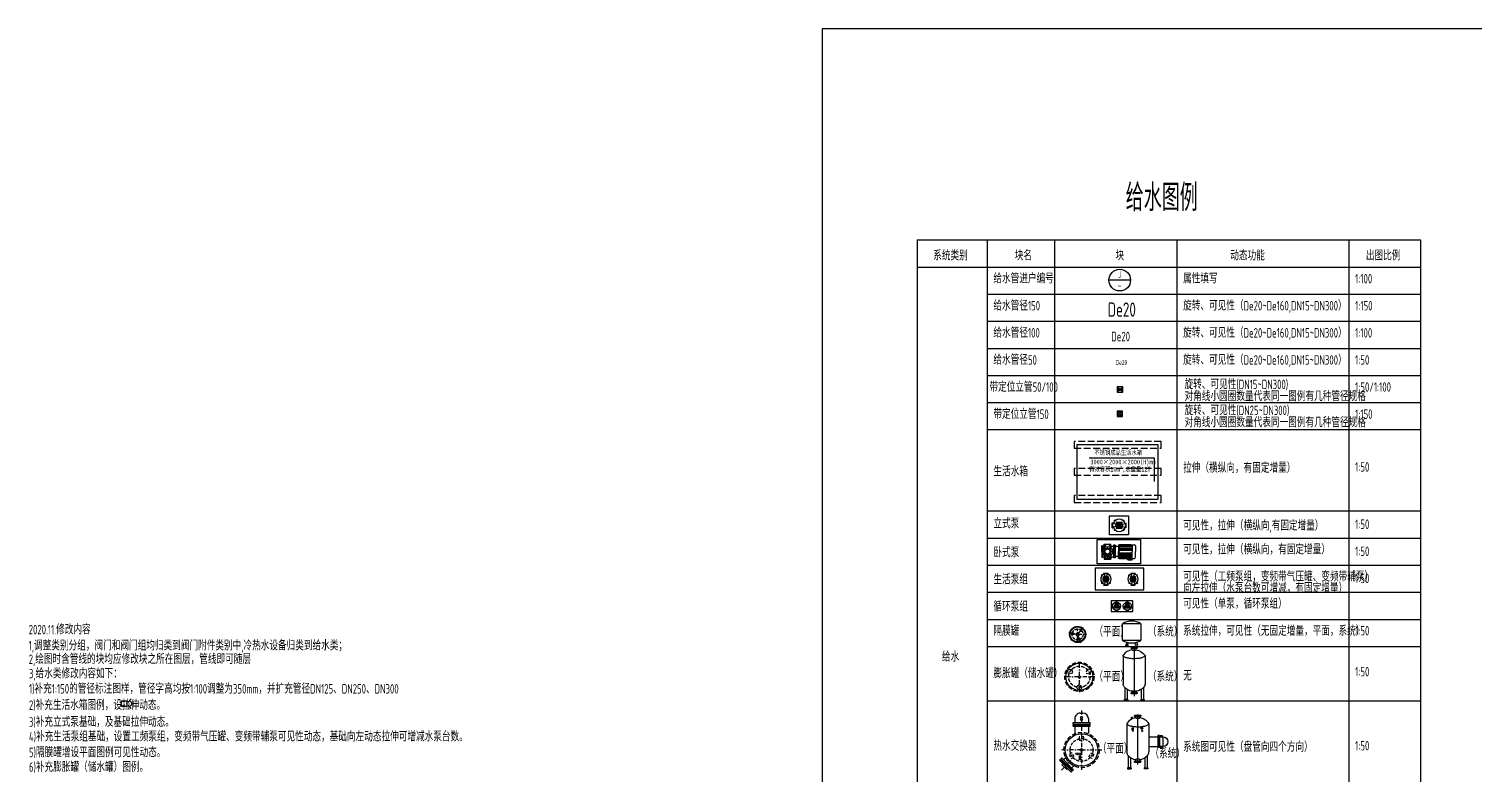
# Model space of a CAD drawing. Extents: x -84241 to 2571207, y -225492 to 1687411.
# Drawn here: x -3415 to 49922, y -2636 to 24895 of the extents above; entities that cross this region are included whole.
import ezdxf
from ezdxf.enums import TextEntityAlignment as Align

# ---------------------------------------------------------------- set-up
doc = ezdxf.new("R2010")
doc.units = 0
doc.header["$LTSCALE"] = 1000
for name, pattern in [('CENTER2', [1.125, 0.75, -0.125, 0.125, -0.125]), ('DASH', [0.35, 0.25, -0.1]), ('DASHDOT', [1, 0.5, -0.25, 0, -0.25]), ('DASHED', [0.75, 0.5, -0.25])]:
    doc.linetypes.add(name, pattern=pattern)
doc.layers.get('0').update_dxf_attribs({"linetype": 'CONTINUOUS'})
doc.layers.get('Defpoints').update_dxf_attribs({"linetype": 'CONTINUOUS'})
doc.layers.add('20200618更新内容', color=1, linetype='CONTINUOUS', plot=False)
for name, color, linetype in [('W-EQPM', 40, 'CONTINUOUS'), ('W-NOTE', 40, 'CONTINUOUS'), ('W-NOTE-NAME', 40, 'CONTINUOUS'), ('W-WSUP-DIMS', 41, 'CONTINUOUS'), ('W-WSUP-EQPM', 40, 'CONTINUOUS'), ('W-WSUP-HOTI-PIPE', 2, 'CONTINUOUS'), ('W-WSUP-NOTE', 40, 'CONTINUOUS')]:
    doc.layers.add(name, color=color, linetype=linetype)
doc.styles.add('TH-STYLE1', font='', dxfattribs={"width": 0.8})
doc.styles.add('TH-STYLE3', font='tssdeng.shx', dxfattribs={"width": 0.7, "bigfont": 'tssdchn.shx'})
doc.styles.get('TH-STYLE1').set_extended_font_data('STFangsong')
pattern_1 = [(90, (-657962.705, -679258.226), (-33.75, -4e-11), []), (180, (-657962.705, -679258.226), (4e-11, -33.75), [])]

# ---------------------------------------------------------------- blocks, each defined once
blk = doc.blocks.new('*U231')
at = {"layer": 'W-WSUP-DIMS', "style": 'TH-STYLE3', "width": 0.7}
blk.add_text('De20', height=350, dxfattribs=at).set_placement((41, 23))
blk = doc.blocks.new('*U233')
at = {"layer": 'W-WSUP-DIMS', "style": 'TH-STYLE3', "width": 0.7}
blk.add_text('De20', height=175, dxfattribs=at).set_placement((41, 23))
blk = doc.blocks.new('*U309')
for p, q in [((-340, 61), (-340, 672)), ((340, 672), (-340, 672)), ((340, 672), (340, 61)), ((340, 61), (-340, 61)), ((-236, -111), (-113, -111)), ((-196, -1), (-205, -111)), ((-148, -111), (-116, -19)), ((236, -111), (113, -111)), ((148, -111), (116, -19)), ((196, -1), (205, -111))]:
    blk.add_line(p, q)
for centre, radius, start, end in [((0, 160), 615, 56.4318, 123.5682), ((0, 657), 686, 240.3029, 299.6971)]:
    blk.add_arc(centre, radius, start, end)
blk = doc.blocks.new('*U332')
at = {"linetype": 'Continuous'}
h = blk.add_hatch(dxfattribs=at)
h.set_pattern_fill('NET', color=8, scale=270, angle=-270, style=0)
h.set_pattern_definition(pattern_1)
edge = h.paths.add_edge_path()
edge.add_arc((305, 50), 122, 0, 360)
for p, q in [((-50, 400), (650, 400)), ((-50, -300), (-50, 400)), ((650, 400), (650, -300)), ((650, -300), (-50, -300))]:
    blk.add_line(p, q)
at = {"color": 7, "linetype": 'Continuous'}
for p, q in [((50, 148), (66, 148)), ((50, -48), (50, 148)), ((50, -48), (50, 148)), ((66, -48), (66, 148)), ((66, -48), (66, 148)), ((192, 95), (66, 117)), ((192, 5), (66, -17)), ((134, 235), (120, 221)), ((134, 235), (120, 221)), ((125, 185), (120, 221)), ((125, 185), (120, 221)), ((133, 226), (129, 222)), ((133, 226), (129, 222)), ((129, 222), (130, 216)), ((129, 222), (130, 216)), ((130, 216), (136, 215)), ((130, 216), (136, 215)), ((138, 224), (133, 226)), ((138, 224), (133, 226)), ((170, 230), (134, 235)), ((170, 230), (134, 235)), ((136, 215), (140, 219)), ((136, 215), (140, 219)), ((140, 219), (138, 224)), ((140, 219), (138, 224)), ((208, 162), (193, 147)), ((208, 162), (193, 147)), ((193, 147), (206, 121)), ((193, 147), (206, 121)), ((206, 152), (202, 148)), ((206, 152), (202, 148)), ((202, 148), (204, 143)), ((202, 148), (204, 143)), ((204, 143), (209, 141)), ((204, 143), (209, 141)), ((212, 151), (206, 152)), ((212, 151), (206, 152)), ((234, 149), (208, 162)), ((234, 149), (208, 162)), ((209, 141), (213, 145)), ((209, 141), (213, 145)), ((213, 145), (212, 151)), ((213, 145), (212, 151)), ((402, 162), (375, 149)), ((402, 162), (375, 149)), ((398, 151), (396, 146)), ((398, 151), (396, 146)), ((396, 146), (400, 141)), ((396, 146), (400, 141)), ((403, 153), (398, 151)), ((403, 153), (398, 151)), ((400, 141), (406, 143)), ((400, 141), (406, 143)), ((416, 147), (402, 162)), ((416, 147), (402, 162)), ((407, 148), (403, 153)), ((407, 148), (403, 153)), ((404, 121), (416, 147)), ((404, 121), (416, 147)), ((406, 143), (407, 148)), ((406, 143), (407, 148)), ((418, 95), (549, 117)), ((418, 5), (549, -17)), ((440, 230), (475, 235)), ((440, 230), (475, 235)), ((471, 225), (470, 219)), ((471, 225), (470, 219)), ((470, 219), (474, 215)), ((470, 219), (474, 215)), ((477, 226), (471, 225)), ((477, 226), (471, 225)), ((474, 215), (479, 217)), ((474, 215), (479, 217)), ((490, 221), (475, 235)), ((490, 221), (475, 235)), ((481, 222), (477, 226)), ((481, 222), (477, 226)), ((479, 217), (481, 222)), ((479, 217), (481, 222)), ((485, 185), (490, 221)), ((485, 185), (490, 221)), ((541, 133), (541, 117)), ((541, 133), (549, 133)), ((541, 133), (549, 133)), ((541, 133), (541, 117)), ((541, 128), (549, 128)), ((541, 128), (549, 128)), ((541, 122), (549, 122)), ((541, 122), (549, 122)), ((541, 117), (549, 117)), ((541, 117), (549, 117)), ((541, 105), (549, 105)), ((541, 105), (541, 90)), ((541, 105), (541, 90)), ((541, 105), (549, 105)), ((541, 101), (549, 101)), ((541, 101), (549, 101)), ((541, 94), (549, 94)), ((541, 94), (549, 94)), ((541, 90), (549, 90)), ((541, 90), (549, 90)), ((541, 58), (549, 58)), ((541, 42), (541, 58)), ((541, 42), (541, 58)), ((541, 58), (549, 58)), ((541, 53), (549, 53)), ((541, 53), (549, 53)), ((541, 47), (549, 47)), ((541, 47), (549, 47)), ((541, 42), (549, 42)), ((541, 42), (549, 42)), ((541, -5), (541, 10)), ((541, 10), (549, 10)), ((541, 10), (549, 10)), ((541, -5), (541, 10)), ((541, 6), (549, 6)), ((541, 6), (549, 6)), ((549, -48), (549, 148)), ((549, -48), (549, 148)), ((565, -48), (565, 148)), ((565, -48), (565, 148)), ((50, -48), (66, -48)), ((125, -85), (120, -121)), ((125, -85), (120, -121)), ((120, -121), (134, -135)), ((120, -121), (134, -135)), ((130, -117), (129, -122)), ((130, -117), (129, -122)), ((129, -122), (133, -126)), ((129, -122), (133, -126)), ((136, -115), (130, -117)), ((136, -115), (130, -117)), ((133, -126), (138, -125)), ((133, -126), (138, -125)), ((170, -130), (134, -135)), ((170, -130), (134, -135)), ((140, -119), (136, -115)), ((140, -119), (136, -115)), ((138, -125), (140, -119)), ((138, -125), (140, -119)), ((206, -21), (193, -47)), ((206, -21), (193, -47)), ((193, -47), (208, -62)), ((193, -47), (208, -62)), ((204, -43), (202, -48)), ((204, -43), (202, -48)), ((202, -48), (206, -53)), ((202, -48), (206, -53)), ((209, -41), (204, -43)), ((209, -41), (204, -43)), ((206, -53), (212, -51)), ((206, -53), (212, -51)), ((208, -62), (234, -49)), ((208, -62), (234, -49)), ((213, -46), (209, -41)), ((213, -46), (209, -41)), ((212, -51), (213, -46)), ((212, -51), (213, -46)), ((375, -49), (402, -62)), ((375, -49), (402, -62)), ((400, -41), (396, -45)), ((400, -41), (396, -45)), ((396, -45), (398, -51)), ((396, -45), (398, -51)), ((398, -51), (403, -52)), ((398, -51), (403, -52)), ((406, -43), (400, -41)), ((406, -43), (400, -41)), ((402, -62), (416, -47)), ((402, -62), (416, -47)), ((403, -52), (407, -48)), ((403, -52), (407, -48)), ((416, -47), (404, -21)), ((416, -47), (404, -21)), ((407, -48), (406, -43)), ((407, -48), (406, -43)), ((440, -130), (475, -135)), ((440, -130), (475, -135)), ((474, -115), (470, -119)), ((474, -115), (470, -119)), ((470, -119), (471, -124)), ((470, -119), (471, -124)), ((471, -124), (477, -126)), ((471, -124), (477, -126)), ((479, -116), (474, -115)), ((479, -116), (474, -115)), ((475, -135), (490, -121)), ((475, -135), (490, -121)), ((477, -126), (481, -122)), ((477, -126), (481, -122)), ((481, -122), (479, -116)), ((481, -122), (479, -116)), ((485, -85), (490, -121)), ((485, -85), (490, -121)), ((541, -1), (549, -1)), ((541, -1), (549, -1)), ((541, -5), (549, -5)), ((541, -5), (549, -5)), ((541, -17), (549, -17)), ((541, -33), (541, -17)), ((541, -33), (541, -17)), ((541, -17), (549, -17)), ((541, -22), (549, -22)), ((541, -22), (549, -22)), ((541, -28), (549, -28)), ((541, -28), (549, -28)), ((541, -33), (549, -33)), ((541, -33), (549, -33))]:
    blk.add_line(p, q, dxfattribs=at)
for centre, radius in [((134, 220), 4.96), ((134, 220), 4.96), ((134, 220), 3.24), ((134, 220), 3.24), ((305, 50), 122), ((305, 50), 122), ((208, 147), 4.96), ((208, 147), 4.96), ((208, 147), 3.24), ((208, 147), 3.24), ((402, 147), 4.96), ((402, 147), 4.96), ((402, 147), 3.24), ((402, 147), 3.24), ((475, 221), 4.96), ((475, 221), 4.96), ((475, 221), 3.24), ((475, 221), 3.24), ((134, -121), 4.96), ((134, -121), 4.96), ((134, -121), 3.24), ((134, -121), 3.24), ((208, -47), 4.96), ((208, -47), 4.96), ((208, -47), 3.24), ((208, -47), 3.24), ((402, -47), 4.96), ((402, -47), 4.96), ((402, -47), 3.24), ((402, -47), 3.24), ((475, -120), 4.96), ((475, -120), 4.96), ((475, -120), 3.24), ((475, -120), 3.24)]:
    blk.add_circle(centre, radius, dxfattribs=at)
for start, end in [(16.0561, 163.7571), (16.0561, 163.7571), (196.2466, 343.9439), (196.2466, 343.9439)]:
    blk.add_arc((305, 50), 225, start, end, dxfattribs=at)
blk = doc.blocks.new('给水进户管编号')
at = {"layer": 'W-WSUP-EQPM'}
blk.add_circle((0, 400), 400, dxfattribs=at)
at = {"layer": 'W-WSUP-NOTE'}
blk.add_line((400, 400), (-400, 400), dxfattribs=at)
at = {"layer": 'W-WSUP-NOTE', "style": 'TH-STYLE3', "width": 0.7}
blk.add_text('J', height=250, dxfattribs=at).set_placement((0, 609), align=Align.MIDDLE)
at = {"layer": 'W-WSUP-NOTE', "style": 'TH-STYLE3', "width": 0.7, "flags": 8}
blk.add_attdef('-', text='', height=250, dxfattribs=at).set_placement((-8, 88), align=Align.CENTER)
blk = doc.blocks.new('1')
for p, q in [((-109083, -92373), (-109115, -92373)), ((-109115, -92586), (-109115, -92373)), ((-109115, -92586), (-109115, -92800)), ((-109083, -92800), (-109115, -92800)), ((-109083, -92529), (-109083, -92373)), ((-109083, -92376), (-109026, -92376)), ((-109083, -92427), (-109073, -92427)), ((-109083, -92437), (-109067, -92437)), ((-109083, -92446), (-109067, -92446)), ((-109083, -92457), (-109073, -92457)), ((-109083, -92644), (-109083, -92800)), ((-109083, -92716), (-109073, -92716)), ((-109083, -92727), (-109067, -92727)), ((-109083, -92736), (-109067, -92736)), ((-109083, -92746), (-109073, -92746)), ((-109026, -92796), (-109083, -92796)), ((-109073, -92427), (-109073, -92457)), ((-109073, -92746), (-109073, -92716)), ((-109067, -92437), (-109067, -92446)), ((-109067, -92736), (-109067, -92727)), ((-109026, -92421), (-109026, -92311)), ((-109026, -92311), (-108783, -92311)), ((-109026, -92421), (-108992, -92421)), ((-108992, -92774), (-109026, -92774)), ((-109026, -92774), (-109026, -92862)), ((-108992, -92376), (-108992, -92421)), ((-108992, -92752), (-108992, -92796)), ((-108927, -92773), (-108927, -92804)), ((-108927, -92804), (-108882, -92804)), ((-108913, -92778), (-108918, -92788)), ((-108918, -92788), (-108913, -92799)), ((-108913, -92778), (-108897, -92778)), ((-108913, -92799), (-108897, -92799)), ((-108912, -92311), (-108912, -92326)), ((-108905, -92775), (-108905, -92801)), ((-108897, -92326), (-108897, -92311)), ((-108897, -92778), (-108892, -92788)), ((-108892, -92788), (-108897, -92799)), ((-108882, -92773), (-108882, -92804)), ((-108821, -92370), (-108786, -92370)), ((-108820, -92802), (-108786, -92802)), ((-108817, -92376), (-108817, -92421)), ((-108817, -92752), (-108817, -92796)), ((-108807, -92370), (-108807, -92426)), ((-108807, -92747), (-108807, -92802)), ((-108786, -92441), (-108786, -92370)), ((-108786, -92421), (-108783, -92421)), ((-108786, -92802), (-108786, -92732)), ((-108786, -92752), (-108783, -92752)), ((-108786, -92752), (-108783, -92752)), ((-108783, -92421), (-108783, -92311)), ((-108783, -92390), (-108676, -92390)), ((-108783, -92752), (-108783, -92862)), ((-108783, -92783), (-108676, -92783)), ((-108676, -92354), (-108676, -92819)), ((-108648, -92354), (-108676, -92354)), ((-108648, -92354), (-108648, -92819)), ((-108620, -92354), (-108648, -92354)), ((-108620, -92354), (-108620, -92819)), ((-108494, -92406), (-108620, -92406)), ((-108494, -92766), (-108620, -92766)), ((-108494, -92346), (-108474, -92334)), ((-108494, -92346), (-108494, -92586)), ((-108494, -92826), (-108494, -92586)), ((-108474, -92334), (-107914, -92334)), ((-108041, -92334), (-108474, -92334)), ((-108474, -92334), (-108474, -92586)), ((-108474, -92394), (-107991, -92394)), ((-108474, -92444), (-107991, -92444)), ((-108474, -92486), (-107991, -92486)), ((-108474, -92534), (-107991, -92534)), ((-108474, -92838), (-108474, -92586)), ((-108474, -92639), (-107991, -92639)), ((-108474, -92686), (-107991, -92686)), ((-108474, -92729), (-107991, -92729)), ((-108474, -92778), (-107991, -92778)), ((-107991, -92334), (-107991, -92586)), ((-107991, -92889), (-107991, -92586)), ((-107868, -92376), (-107868, -92586)), ((-107868, -92796), (-107868, -92586)), ((-109026, -92862), (-108783, -92862)), ((-108912, -92852), (-108912, -92852)), ((-108912, -92862), (-108912, -92852)), ((-108897, -92862), (-108912, -92862)), ((-108897, -92852), (-108897, -92862)), ((-108648, -92819), (-108676, -92819)), ((-108620, -92819), (-108648, -92819)), ((-108494, -92826), (-108474, -92838)), ((-108041, -92838), (-108474, -92838)), ((-108474, -92838), (-107914, -92838)), ((-108154, -92889), (-108154, -92838)), ((-108154, -92889), (-107991, -92889)), ((-107991, -92882), (-107991, -92882))]:
    blk.add_line(p, q)
for centre, radius in [((-108905, -92586), 188), ((-109062, -92586), 13.5), ((-108905, -92586), 128), ((-109016, -92475), 13.5), ((-109016, -92698), 13.5), ((-108995, -92350), 10.5), ((-108905, -92586), 93.8), ((-108905, -92429), 13.5), ((-108905, -92695), 13.5), ((-108905, -92744), 13.5), ((-108905, -92788), 13.2), ((-108815, -92350), 10.5), ((-108793, -92475), 13.5), ((-108793, -92698), 13.5), ((-108747, -92586), 13.5), ((-108995, -92823), 10.5), ((-108815, -92823), 10.5)]:
    blk.add_circle(centre, radius)
for centre, radius, start, end in [((-108905, -92426), 101, 29.7336, 150.2664), ((-108905, -92756), 96.2, 204.4837, 335.5163), ((-107933, -92401), 68.8, 20.6629, 74.4968), ((-107933, -92772), 68.8, 285.5032, 339.3371)]:
    blk.add_arc(centre, radius, start, end)
blk = doc.blocks.new('*U236')
for p, q in [((-90148, -91092), (-88548, -91092)), ((-90148, -91992), (-90148, -91092)), ((-88548, -91092), (-88548, -91992)), ((-88548, -91992), (-90148, -91992))]:
    blk.add_line(p, q)
at = {"linetype": 'CENTER2'}
blk.add_blockref('1', (19141, 1045), dxfattribs=at)
blk = doc.blocks.new('*U194')
at = {"layer": 'W-NOTE'}
blk.add_lwpolyline([(0, 0), (1074, 0), (1074, 821), (0, 821)], close=True, dxfattribs=at)
blk = doc.blocks.new('*U232')
at = {"layer": 'W-WSUP-DIMS', "style": 'TH-STYLE3', "width": 0.7}
blk.add_text('De20', height=525, dxfattribs=at).set_placement((515, 135))
blk = doc.blocks.new('*U235')
at = {"layer": 'W-EQPM', "linetype": 'DASH'}
for points in [[(-100, -125), (3100, -125), (3100, 125), (-100, 125)], [(-100, -1125), (3100, -1125), (3100, -875), (-100, -875)], [(-100, -2125), (3100, -2125), (3100, -1875), (-100, -1875)], [(-100, -2125), (3100, -2125), (3100, -1875), (-100, -1875)]]:
    blk.add_lwpolyline(points, close=True, dxfattribs=at)
at = {"layer": 'W-EQPM'}
blk.add_lwpolyline([(0, -2000), (3000, -2000), (3000, 0), (0, 0)], close=True, dxfattribs=at)
blk = doc.blocks.new('*U308')
at = {"color": 8, "linetype": 'DASH', "ltscale": 0.4}
for p, q in [((23, -20), (23, 583)), ((325, 281), (-279, 281))]:
    blk.add_line(p, q, dxfattribs=at)
for p, q in [((23, 281), (242, 534)), ((23, 281), (-304, 348)), ((-213, 330), (-159, 366)), ((-177, 275), (-213, 330)), ((-123, 311), (-177, 275)), ((-159, 366), (-123, 311)), ((23, 281), (129, -35)), ((70, 140), (41, 82)), ((41, 82), (100, 53)), ((129, 111), (70, 140)), ((100, 53), (129, 111)), ((181, 463), (116, 459)), ((116, 459), (120, 394)), ((120, 394), (185, 398)), ((185, 398), (181, 463))]:
    blk.add_line(p, q)
for radius in [298, 276, 54.2]:
    blk.add_circle((23, 281), radius)
blk.add_circle((23, 281), 201, dxfattribs=at)
blk = doc.blocks.new('*U333')
at = {"linetype": 'Continuous'}
h = blk.add_hatch(dxfattribs=at)
h.set_pattern_fill('NET', color=8, scale=270, angle=-270, style=0)
h.set_pattern_definition(pattern_1)
edge = h.paths.add_edge_path()
edge.add_arc((305, 50), 122, 0, 360)
at = {"color": 7, "linetype": 'Continuous'}
for p, q in [((50, 148), (66, 148)), ((50, -48), (50, 148)), ((50, -48), (50, 148)), ((66, -48), (66, 148)), ((66, -48), (66, 148)), ((192, 95), (66, 117)), ((192, 5), (66, -17)), ((134, 235), (120, 221)), ((134, 235), (120, 221)), ((125, 185), (120, 221)), ((125, 185), (120, 221)), ((133, 226), (129, 222)), ((133, 226), (129, 222)), ((129, 222), (130, 216)), ((129, 222), (130, 216)), ((130, 216), (136, 215)), ((130, 216), (136, 215)), ((138, 224), (133, 226)), ((138, 224), (133, 226)), ((170, 230), (134, 235)), ((170, 230), (134, 235)), ((136, 215), (140, 219)), ((136, 215), (140, 219)), ((140, 219), (138, 224)), ((140, 219), (138, 224)), ((208, 162), (193, 147)), ((208, 162), (193, 147)), ((193, 147), (206, 121)), ((193, 147), (206, 121)), ((206, 152), (202, 148)), ((206, 152), (202, 148)), ((202, 148), (204, 143)), ((202, 148), (204, 143)), ((204, 143), (209, 141)), ((204, 143), (209, 141)), ((212, 151), (206, 152)), ((212, 151), (206, 152)), ((234, 149), (208, 162)), ((234, 149), (208, 162)), ((209, 141), (213, 145)), ((209, 141), (213, 145)), ((213, 145), (212, 151)), ((213, 145), (212, 151)), ((402, 162), (375, 149)), ((402, 162), (375, 149)), ((398, 151), (396, 146)), ((398, 151), (396, 146)), ((396, 146), (400, 141)), ((396, 146), (400, 141)), ((403, 153), (398, 151)), ((403, 153), (398, 151)), ((400, 141), (406, 143)), ((400, 141), (406, 143)), ((416, 147), (402, 162)), ((416, 147), (402, 162)), ((407, 148), (403, 153)), ((407, 148), (403, 153)), ((404, 121), (416, 147)), ((404, 121), (416, 147)), ((406, 143), (407, 148)), ((406, 143), (407, 148)), ((418, 95), (549, 117)), ((418, 5), (549, -17)), ((440, 230), (475, 235)), ((440, 230), (475, 235)), ((471, 225), (470, 219)), ((471, 225), (470, 219)), ((470, 219), (474, 215)), ((470, 219), (474, 215)), ((477, 226), (471, 225)), ((477, 226), (471, 225)), ((474, 215), (479, 217)), ((474, 215), (479, 217)), ((490, 221), (475, 235)), ((490, 221), (475, 235)), ((481, 222), (477, 226)), ((481, 222), (477, 226)), ((479, 217), (481, 222)), ((479, 217), (481, 222)), ((485, 185), (490, 221)), ((485, 185), (490, 221)), ((541, 133), (541, 117)), ((541, 133), (549, 133)), ((541, 133), (549, 133)), ((541, 133), (541, 117)), ((541, 128), (549, 128)), ((541, 128), (549, 128)), ((541, 122), (549, 122)), ((541, 122), (549, 122)), ((541, 117), (549, 117)), ((541, 117), (549, 117)), ((541, 105), (549, 105)), ((541, 105), (541, 90)), ((541, 105), (541, 90)), ((541, 105), (549, 105)), ((541, 101), (549, 101)), ((541, 101), (549, 101)), ((541, 94), (549, 94)), ((541, 94), (549, 94)), ((541, 90), (549, 90)), ((541, 90), (549, 90)), ((541, 58), (549, 58)), ((541, 42), (541, 58)), ((541, 42), (541, 58)), ((541, 58), (549, 58)), ((541, 53), (549, 53)), ((541, 53), (549, 53)), ((541, 47), (549, 47)), ((541, 47), (549, 47)), ((541, 42), (549, 42)), ((541, 42), (549, 42)), ((541, -5), (541, 10)), ((541, 10), (549, 10)), ((541, 10), (549, 10)), ((541, -5), (541, 10)), ((541, 6), (549, 6)), ((541, 6), (549, 6)), ((549, -48), (549, 148)), ((549, -48), (549, 148)), ((565, -48), (565, 148)), ((565, -48), (565, 148)), ((50, -48), (66, -48)), ((125, -85), (120, -121)), ((125, -85), (120, -121)), ((120, -121), (134, -135)), ((120, -121), (134, -135)), ((130, -117), (129, -122)), ((130, -117), (129, -122)), ((129, -122), (133, -126)), ((129, -122), (133, -126)), ((136, -115), (130, -117)), ((136, -115), (130, -117)), ((133, -126), (138, -125)), ((133, -126), (138, -125)), ((170, -130), (134, -135)), ((170, -130), (134, -135)), ((140, -119), (136, -115)), ((140, -119), (136, -115)), ((138, -125), (140, -119)), ((138, -125), (140, -119)), ((206, -21), (193, -47)), ((206, -21), (193, -47)), ((193, -47), (208, -62)), ((193, -47), (208, -62)), ((204, -43), (202, -48)), ((204, -43), (202, -48)), ((202, -48), (206, -53)), ((202, -48), (206, -53)), ((209, -41), (204, -43)), ((209, -41), (204, -43)), ((206, -53), (212, -51)), ((206, -53), (212, -51)), ((208, -62), (234, -49)), ((208, -62), (234, -49)), ((213, -46), (209, -41)), ((213, -46), (209, -41)), ((212, -51), (213, -46)), ((212, -51), (213, -46)), ((375, -49), (402, -62)), ((375, -49), (402, -62)), ((400, -41), (396, -45)), ((400, -41), (396, -45)), ((396, -45), (398, -51)), ((396, -45), (398, -51)), ((398, -51), (403, -52)), ((398, -51), (403, -52)), ((406, -43), (400, -41)), ((406, -43), (400, -41)), ((402, -62), (416, -47)), ((402, -62), (416, -47)), ((403, -52), (407, -48)), ((403, -52), (407, -48)), ((416, -47), (404, -21)), ((416, -47), (404, -21)), ((407, -48), (406, -43)), ((407, -48), (406, -43)), ((440, -130), (475, -135)), ((440, -130), (475, -135)), ((474, -115), (470, -119)), ((474, -115), (470, -119)), ((470, -119), (471, -124)), ((470, -119), (471, -124)), ((471, -124), (477, -126)), ((471, -124), (477, -126)), ((479, -116), (474, -115)), ((479, -116), (474, -115)), ((475, -135), (490, -121)), ((475, -135), (490, -121)), ((477, -126), (481, -122)), ((477, -126), (481, -122)), ((481, -122), (479, -116)), ((481, -122), (479, -116)), ((485, -85), (490, -121)), ((485, -85), (490, -121)), ((541, -1), (549, -1)), ((541, -1), (549, -1)), ((541, -5), (549, -5)), ((541, -5), (549, -5)), ((541, -17), (549, -17)), ((541, -33), (541, -17)), ((541, -33), (541, -17)), ((541, -17), (549, -17)), ((541, -22), (549, -22)), ((541, -22), (549, -22)), ((541, -28), (549, -28)), ((541, -28), (549, -28)), ((541, -33), (549, -33)), ((541, -33), (549, -33))]:
    blk.add_line(p, q, dxfattribs=at)
for centre, radius in [((134, 220), 4.96), ((134, 220), 4.96), ((134, 220), 3.24), ((134, 220), 3.24), ((305, 50), 122), ((305, 50), 122), ((208, 147), 4.96), ((208, 147), 4.96), ((208, 147), 3.24), ((208, 147), 3.24), ((402, 147), 4.96), ((402, 147), 4.96), ((402, 147), 3.24), ((402, 147), 3.24), ((475, 221), 4.96), ((475, 221), 4.96), ((475, 221), 3.24), ((475, 221), 3.24), ((134, -121), 4.96), ((134, -121), 4.96), ((134, -121), 3.24), ((134, -121), 3.24), ((208, -47), 4.96), ((208, -47), 4.96), ((208, -47), 3.24), ((208, -47), 3.24), ((402, -47), 4.96), ((402, -47), 4.96), ((402, -47), 3.24), ((402, -47), 3.24), ((475, -120), 4.96), ((475, -120), 4.96), ((475, -120), 3.24), ((475, -120), 3.24)]:
    blk.add_circle(centre, radius, dxfattribs=at)
for start, end in [(16.05611, 163.75715), (16.05611, 163.75715), (196.24659, 343.94389), (196.24659, 343.94389)]:
    blk.add_arc((305, 50), 225, start, end, dxfattribs=at)
blk = doc.blocks.new('*U372')
at = {"layer": 'W-WSUP-EQPM'}
for p, q in [((22286, 7848), (20486, 7848)), ((20486, 7848), (20486, 7048)), ((22286, 7048), (22286, 7848)), ((20486, 7048), (22286, 7048))]:
    blk.add_line(p, q, dxfattribs=at)
at = {"xscale": 0.8571428571428571, "yscale": 0.8571428571428571, "zscale": 0.8571428571428571, "rotation": 270}
for p in [(20843, 7709), (21843, 7709)]:
    blk.add_blockref('*U333', p, dxfattribs=at)
blk = doc.blocks.new('循环泵')
at = {"ltscale": 5}
blk.add_hatch(color=0, dxfattribs=at).paths.add_polyline_path([(0, -180), (-156, 90), (156, 90)])
for p, q in [((-69, 220), (69, 220)), ((-69, -220), (69, -220))]:
    blk.add_line(p, q)
at = {"lineweight": 25, "ltscale": 5}
for p, q in [((0, 180), (0, 220)), ((0, -180), (0, -220))]:
    blk.add_line(p, q, dxfattribs=at)
at = {"color": 0, "lineweight": 25, "ltscale": 5}
blk.add_lwpolyline([(0, -180), (-156, 90), (156, 90)], close=True, dxfattribs=at)
at = {"lineweight": 25, "ltscale": 5}
blk.add_circle((0, 0), 180, dxfattribs=at)
blk = doc.blocks.new('*U336')
at = {"layer": 'W-WSUP-EQPM'}
blk.add_lwpolyline([(0, 400), (0, 0), (800, 0), (800, 400)], close=True, dxfattribs=at)
at = {"xscale": 0.8333333333333334, "yscale": 0.8333333333333334, "zscale": 0.8333333333333334, "rotation": 180}
for p in [(200, 200), (600, 200)]:
    blk.add_blockref('循环泵', p, dxfattribs=at)
blk = doc.blocks.new('闸阀')
for p, q in [((0, 90), (0, -90)), ((0, 90), (300, -90)), ((0, -90), (300, 90)), ((150, 90), (150, -90)), ((300, 90), (300, -90))]:
    blk.add_line(p, q)
blk = doc.blocks.new('换热器平面')
at = {"layer": 'W-WSUP-EQPM', "ltscale": 100}
for p, q in [((436, 1565), (0, 1129)), ((32, 1097), (0, 1129)), ((468, 1533), (32, 1097)), ((491, 1509), (55, 1074)), ((87, 1042), (55, 1074)), ((523, 1478), (87, 1042)), ((271, 1474), (91, 1293)), ((128, 1257), (91, 1293)), ((122, 1141), (99, 1164)), ((269, 994), (154, 1109)), ((308, 1437), (271, 1474)), ((424, 1442), (400, 1465)), ((468, 1533), (436, 1565)), ((570, 1296), (455, 1410)), ((523, 1478), (491, 1509)), ((1698, 998), (1426, 998)), ((1698, 1063), (1698, 434)), ((1698, 1063), (1749, 1063)), ((1749, 1063), (1749, 434)), ((1774, 998), (1749, 998)), ((1774, 1063), (1825, 1063)), ((1774, 1063), (1774, 434)), ((1825, 1063), (1825, 434)), ((1976, 998), (1825, 998)), ((2176, 798), (2176, 698)), ((1698, 498), (1426, 498)), ((1698, 434), (1749, 434)), ((1774, 498), (1749, 498)), ((1774, 434), (1825, 434)), ((1976, 498), (1825, 498))]:
    blk.add_line(p, q, dxfattribs=at)
at = {"layer": 'W-WSUP-EQPM', "linetype": 'DASHDOT'}
blk.add_line((422, 1143), (71, 1493), dxfattribs=at)
at = {"layer": 'W-WSUP-EQPM', "linetype": 'DASHED', "ltscale": 0.2}
for p, q in [((650, 1207), (502, 1122)), ((502, 1122), (562, 1018)), ((562, 1018), (710, 1103)), ((710, 1103), (650, 1207)), ((1296, 833), (1176, 833)), ((1176, 833), (1176, 663)), ((1176, 663), (1296, 663)), ((1296, 663), (1296, 833)), ((502, 375), (562, 479)), ((650, 290), (502, 375)), ((562, 479), (710, 394)), ((710, 394), (650, 290))]:
    blk.add_line(p, q, dxfattribs=at)
at = {"layer": 'W-WSUP-EQPM', "color": 8, "linetype": 'DASHDOT', "ltscale": 0.3}
for p, q in [((816, 748), (816, 1480)), ((2276, 748), (78, 748)), ((816, 748), (816, 0))]:
    blk.add_line(p, q, dxfattribs=at)
at = {"layer": 'W-WSUP-EQPM', "linetype": 'DASHED', "ltscale": 0.3}
blk.add_circle((816, 748), 650, dxfattribs=at)
at = {"layer": 'W-WSUP-EQPM', "ltscale": 100}
for radius in [600, 50]:
    blk.add_circle((816, 748), radius, dxfattribs=at)
at = {"layer": 'W-WSUP-EQPM', "linetype": 'DASHED', "ltscale": 0.2}
blk.add_circle((816, 748), 420, dxfattribs=at)
at = {"layer": 'W-WSUP-EQPM'}
for centre in [(676, 923), (676, 811), (1937, 748), (2012, 748)]:
    blk.add_circle(centre, 37.5, dxfattribs=at)
at = {"layer": 'W-WSUP-EQPM', "ltscale": 100}
for centre, start, end in [((1976, 798), 359.9998, 90), ((1976, 698), 270, 359.9998)]:
    blk.add_arc(centre, 200, start, end, dxfattribs=at)
at = {"layer": 'W-WSUP-EQPM', "extrusion": (0.000708478, 0.000891811, 0.999999), "xscale": 0.3749999999999996, "yscale": 0.3749999999999996, "zscale": 0.3749999999999996, "rotation": 180.0708327123374}
blk.add_blockref('闸阀', (582, 811, 1), dxfattribs=at)
blk = doc.blocks.new('膨胀罐平面')
at = {"layer": 'W-WSUP-EQPM', "color": 8, "linetype": 'DASHDOT', "ltscale": 0.3}
for p, q in [((0, -571), (0, 571)), ((572, 0), (-572, 0))]:
    blk.add_line(p, q, dxfattribs=at)
at = {"layer": 'W-WSUP-EQPM', "linetype": 'DASH', "ltscale": 0.5}
for p, q in [((-437, 253), (-285, 293)), ((-397, 100), (-437, 253)), ((-245, 141), (-397, 100)), ((-285, 293), (-245, 141)), ((285, 293), (245, 141)), ((245, 141), (397, 100)), ((437, 253), (285, 293)), ((397, 100), (437, 253)), ((0, -282), (-111, -394)), ((-111, -394), (0, -505)), ((111, -394), (0, -282)), ((0, -505), (111, -394))]:
    blk.add_line(p, q, dxfattribs=at)
at = {"layer": 'W-WSUP-EQPM', "linetype": 'DASHED', "ltscale": 0.3}
blk.add_circle((0, 0), 537, dxfattribs=at)
at = {"layer": 'W-WSUP-EQPM', "ltscale": 100}
for radius in [500, 37.5]:
    blk.add_circle((0, 0), radius, dxfattribs=at)
at = {"layer": 'W-WSUP-EQPM', "linetype": 'DASH', "ltscale": 0.5}
blk.add_circle((0, 0), 394, dxfattribs=at)
blk = doc.blocks.new('膨胀罐系统')
at = {"layer": 'W-WSUP-EQPM', "ltscale": 4}
for p, q in [((6096659, 983781), (6096373, 983781)), ((6096373, 983781), (6096373, 983751)), ((6096659, 983751), (6096373, 983751)), ((6096373, 983722), (6096373, 983751)), ((6096659, 983722), (6096373, 983722)), ((6096420, 983664), (6096420, 983722)), ((6096612, 983662), (6096612, 983722)), ((6096659, 983781), (6096659, 983751)), ((6096659, 983722), (6096659, 983751)), ((6096004, 983402), (6096004, 982106)), ((6097016, 983402), (6097016, 982075)), ((6096084, 981931), (6096084, 981379)), ((6096189, 981845), (6096189, 981379)), ((6096373, 981693), (6096373, 981664)), ((6096659, 981693), (6096373, 981693)), ((6096373, 981634), (6096373, 981664)), ((6096659, 981664), (6096373, 981664)), ((6096659, 981634), (6096373, 981634)), ((6096420, 981751), (6096420, 981693)), ((6096612, 981753), (6096612, 981693)), ((6096659, 981693), (6096659, 981664)), ((6096659, 981634), (6096659, 981664)), ((6096843, 981845), (6096843, 981379)), ((6096948, 981931), (6096948, 981379)), ((6096055, 981379), (6096055, 981339)), ((6096217, 981379), (6096055, 981379)), ((6096055, 981339), (6096217, 981339)), ((6096217, 981379), (6096217, 981339)), ((6096814, 981379), (6096814, 981339)), ((6096814, 981379), (6096976, 981379)), ((6096976, 981339), (6096814, 981339)), ((6096976, 981379), (6096976, 981339))]:
    blk.add_line(p, q, dxfattribs=at)
at = {"layer": 'W-WSUP-EQPM', "color": 8, "ltscale": 4}
blk.add_line((6096516, 983814), (6096516, 981531), dxfattribs=at)
at = {"layer": 'W-WSUP-EQPM', "ltscale": 4, "extrusion": (0, 0, -1)}
for centre, major_axis, ratio, start_param, end_param in [((6096056, 983402), (37.6, -37.6), 0.988247, 2.356194, 3.086429), ((6096446, 983672), (-19.1, 19.1), 1, 4.607418, 5.195507), ((6096486, 983799), (-152, 45), 1, 4.60802, 4.792854), ((6096509, 983925), (34, 285), 1, 3.067634, 3.205073), ((6096509, 983925), (277, 75), 1, 1.741336, 1.878775), ((6096512, 984053), (412, 50), 1, 1.520597, 1.63502), ((6096562, 983717), (53.2, 53.2), 1, 1.723276, 2.079476), ((6096599, 983669), (-10.4, 10.4), 1, 2.835621, 3.362377), ((6096510, 983058), (295, 536), 1, -0.33602, 0.469798), ((6096056, 983402), (50.2, 15.6), 1, 2.478505, 3.443048), ((6096270, 983711), (213, 371), 1, 2.89973, 3.226312), ((6096414, 984213), (-932, 181), 1, 4.639102, 4.800367), ((6096510, 985017), (1245, 1245), 1, 2.356194, 2.474599), ((6096510, 985017), (-91, 1758), 1, 3.074689, 3.193093), ((6096605, 984213), (927, 208), 1, 1.51217, 1.673435), ((6096749, 983711), (394, 167), 1, 1.365447, 1.692029), ((6096963, 983402), (9.9, 51.6), 1, 1.382182, 2.346726), ((6096229, 982106), (-103, 201), 1, 4.471332, 5.183283), ((6096790, 982093), (-203, 99), 1, 2.689513, 3.448765), ((6096522, 982359), (368, 489), 1, 2.662486, 3.356137), ((6096446, 981743), (19.1, 19.1), 1, 4.229271, 4.81736), ((6096486, 981616), (-46, 152), 1, -0.073675, 0.111158), ((6096509, 981490), (-23, 286), 1, -0.103615, 0.033825), ((6096509, 981490), (-282, 54), 1, 1.334766, 1.472205), ((6096512, 981362), (-383, 160), 1, 1.230983, 1.345406), ((6096562, 981698), (-68.1, 32.2), 1, 1.405468, 1.761668), ((6096599, 981746), (-10.4, 10.4), 1, 1.350012, 1.876768), ((6096510, 982359), (552, 264), 1, 1.205393, 1.851292)]:
    blk.add_ellipse(centre, major_axis=major_axis, ratio=ratio, start_param=start_param, end_param=end_param, dxfattribs=at)
at = {"layer": 'W-WSUP-EQPM', "ltscale": 4}
blk.add_ellipse((6096491, 983057), major_axis=(-297, 535), ratio=0.963024, start_param=-0.402909, end_param=0.401027, dxfattribs=at)
blk = doc.blocks.new('温度计')
blk.add_line((0, 200), (0, 0))
blk.add_lwpolyline([(-30, 305), (30, 305), (30, 125), (-30, 125)], close=True)
blk = doc.blocks.new('压力表')
for p, q in [((53, 328), (-53, 222)), ((53, 328), (-2, 295)), ((0, 200), (0, 0)), ((0, 100), (60, 100)), ((60, 100), (60, 30))]:
    blk.add_line(p, q)
blk.add_circle((0, 275), 75)
blk = doc.blocks.new('盘管向左')
at = {"layer": 'W-WSUP-EQPM', "ltscale": 4}
for p, q in [((6096631, 981002), (6096400, 981002)), ((6096400, 981002), (6096400, 980978)), ((6096631, 980978), (6096400, 980978)), ((6096400, 980954), (6096400, 980978)), ((6096631, 980954), (6096400, 980954)), ((6096438, 980907), (6096438, 980954)), ((6096593, 980906), (6096593, 980954)), ((6096631, 981002), (6096631, 980978)), ((6096631, 980954), (6096631, 980978)), ((6096712, 980921), (6096749, 980921)), ((6096712, 980870), (6096712, 980921)), ((6096730, 980852), (6096730, 980936)), ((6096749, 980852), (6096749, 980921)), ((6096102, 980696), (6096102, 979650)), ((6096919, 980696), (6096919, 979625)), ((6096167, 979508), (6096167, 979063)), ((6096252, 979439), (6096252, 979063)), ((6096400, 979316), (6096400, 979293)), ((6096631, 979316), (6096400, 979316)), ((6096400, 979269), (6096400, 979293)), ((6096631, 979293), (6096400, 979293)), ((6096438, 979363), (6096438, 979316)), ((6096593, 979365), (6096593, 979316)), ((6096631, 979316), (6096631, 979293)), ((6096631, 979269), (6096631, 979293)), ((6096780, 979439), (6096780, 979063)), ((6096865, 979508), (6096865, 979063)), ((6096144, 979063), (6096144, 979031)), ((6096275, 979063), (6096144, 979063)), ((6096144, 979031), (6096275, 979031)), ((6096275, 979063), (6096275, 979031)), ((6096631, 979269), (6096400, 979269)), ((6096757, 979063), (6096757, 979031)), ((6096757, 979063), (6096888, 979063)), ((6096888, 979031), (6096757, 979031)), ((6096888, 979063), (6096888, 979031))]:
    blk.add_line(p, q, dxfattribs=at)
at = {"layer": 'W-WSUP-EQPM', "color": 8, "ltscale": 4}
blk.add_line((6096516, 981029), (6096516, 979185), dxfattribs=at)
at = {"layer": 'W-WSUP-EQPM'}
for p, q in [((6095581, 979850), (6095581, 980212)), ((6095625, 980212), (6095581, 980212)), ((6095625, 979850), (6095581, 979850)), ((6096102, 980212), (6095669, 980212)), ((6096102, 979850), (6095669, 979850))]:
    blk.add_line(p, q, dxfattribs=at)
at = {"layer": 'W-WSUP-EQPM', "ltscale": 4, "elevation": 0}
for points in [[(6095603, 980232), (6095603, 980248)], [(6095603, 980248), (6095690, 980248)], [(6095690, 980232), (6095603, 980232)], [(6095603, 979830), (6095603, 979813)], [(6095690, 979830), (6095603, 979830)], [(6095603, 979813), (6095690, 979813)], [(6095625, 980212), (6095625, 980232)], [(6095625, 979850), (6095625, 979830)], [(6095669, 980212), (6095669, 980232)], [(6095669, 979850), (6095669, 979830)], [(6095690, 980232), (6095690, 980248)], [(6095690, 979830), (6095690, 979813)], [(6095713, 980252), (6095742, 980252)], [(6095742, 980252), (6095767, 980252)]]:
    blk.add_lwpolyline(points, dxfattribs=at)
at = {"layer": 'W-WSUP-EQPM', "ltscale": 4}
for points in [[(6095713, 980252), (6095713, 979810)], [(6095742, 980252), (6095742, 979810)], [(6095767, 980252), (6095767, 979810)], [(6095713, 979810), (6095742, 979810)], [(6095742, 979810), (6095767, 979810)]]:
    blk.add_lwpolyline(points, dxfattribs=at)
at = {"layer": 'W-WSUP-EQPM', "ltscale": 4, "extrusion": (2.25695e-59, -3.28151e-59, -1)}
blk.add_ellipse((6096511, 980418), major_axis=(407, 280), ratio=1, start_param=4.341621, end_param=5.1676, dxfattribs=at)
at = {"layer": 'W-WSUP-EQPM', "ltscale": 4, "extrusion": (-5.63243e-59, -5.63243e-59, -1)}
blk.add_ellipse((6096459, 980914), major_axis=(-15.4, 15.4), ratio=1, start_param=4.607418, end_param=5.195507, dxfattribs=at)
at = {"layer": 'W-WSUP-EQPM', "ltscale": 4, "extrusion": (5.644e-60, 1.90971e-59, -1)}
blk.add_ellipse((6096492, 981017), major_axis=(-123, 36), ratio=1, start_param=4.60802, end_param=4.792854, dxfattribs=at)
at = {"layer": 'W-WSUP-EQPM', "ltscale": 4, "extrusion": (1.78071e-60, 1.48287e-59, -1)}
blk.add_ellipse((6096510, 981118), major_axis=(28, 230), ratio=1, start_param=3.067634, end_param=3.205073, dxfattribs=at)
at = {"layer": 'W-WSUP-EQPM', "ltscale": 4, "extrusion": (8.20936e-59, 1.43236e-60, -1)}
blk.add_ellipse((6096510, 981118), major_axis=(224, 60), ratio=1, start_param=1.741336, end_param=1.878775, dxfattribs=at)
at = {"layer": 'W-WSUP-EQPM', "ltscale": 4, "extrusion": (0, 0, -1)}
for centre, major_axis, start_param, end_param in [((6096513, 981222), (332, 40), 1.520461, 1.634884), ((6096145, 980696), (40.5, 12.5), 2.476386, 3.44093)]:
    blk.add_ellipse(centre, major_axis=major_axis, ratio=1, start_param=start_param, end_param=end_param, dxfattribs=at)
at = {"layer": 'W-WSUP-EQPM', "ltscale": 4, "extrusion": (-2.81622e-59, -2.81622e-59, -1)}
blk.add_ellipse((6096553, 980950), major_axis=(43, 43), ratio=1, start_param=1.723276, end_param=2.079476, dxfattribs=at)
at = {"layer": 'W-WSUP-EQPM', "ltscale": 4, "extrusion": (-1.40811e-59, -4.22432e-59, -1)}
for centre, start_param, end_param in [((6096583, 980911), 2.835621, 3.362377), ((6096583, 979359), 1.350012, 1.876768)]:
    blk.add_ellipse(centre, major_axis=(-8.38, 8.38), ratio=1, start_param=start_param, end_param=end_param, dxfattribs=at)
at = {"layer": 'W-WSUP-EQPM', "ltscale": 4, "extrusion": (8.41924e-59, -1.21956e-59, -1)}
blk.add_ellipse((6096511, 980418), major_axis=(238, 433), ratio=1, start_param=-0.335199, end_param=0.47062, dxfattribs=at)
at = {"layer": 'W-WSUP-EQPM', "ltscale": 4, "extrusion": (2.24184e-59, 7.89862e-59, -1)}
blk.add_ellipse((6096317, 980945), major_axis=(172, 299), ratio=1, start_param=2.89973, end_param=3.226312, dxfattribs=at)
at = {"layer": 'W-WSUP-EQPM', "ltscale": 4, "extrusion": (8.19895e-59, 4.37395e-60, -1)}
blk.add_ellipse((6096434, 981351), major_axis=(-753, 146), ratio=1, start_param=4.639112, end_param=4.800378, dxfattribs=at)
at = {"layer": 'W-WSUP-EQPM', "ltscale": 4, "extrusion": (-4.22432e-59, -7.04054e-59, -1)}
blk.add_ellipse((6096511, 982000), major_axis=(1005, 1005), ratio=1, start_param=2.356194, end_param=2.474599, dxfattribs=at)
at = {"layer": 'W-WSUP-EQPM', "ltscale": 4, "extrusion": (1.28139e-61, -2.48591e-60, -1)}
blk.add_ellipse((6096511, 982000), major_axis=(-73, 1419), ratio=1, start_param=3.074689, end_param=3.193093, dxfattribs=at)
at = {"layer": 'W-WSUP-EQPM', "ltscale": 4, "extrusion": (4.36563e-60, -1.94292e-59, -1)}
blk.add_ellipse((6096588, 981351), major_axis=(748, 168), ratio=1, start_param=1.512149, end_param=1.673415, dxfattribs=at)
at = {"layer": 'W-WSUP-EQPM', "ltscale": 4, "extrusion": (5.77961e-59, 6.77546e-59, -1)}
blk.add_ellipse((6096704, 980945), major_axis=(318, 135), ratio=1, start_param=1.365447, end_param=1.692029, dxfattribs=at)
at = {"layer": 'W-WSUP-EQPM', "ltscale": 4, "extrusion": (7.82419e-59, -1.4935e-59, -1)}
blk.add_ellipse((6096877, 980696), major_axis=(8, 41.7), ratio=1, start_param=1.382182, end_param=2.346726, dxfattribs=at)
at = {"layer": 'W-WSUP-EQPM'}
blk.add_ellipse((6095581, 980031), major_axis=(128, 128), ratio=0.99761, start_param=0.786595, end_param=3.928187, dxfattribs=at)
at = {"layer": 'W-WSUP-EQPM', "ltscale": 4, "extrusion": (1.15612e-15, -1.23651e-10, -1)}
for centre, major_axis, start_param, end_param in [((6095647, 980235, 0), (22.4, 22.4, 0), 1.598826, 3.113544), ((6095647, 979827, 0), (-22.4, 22.4, 0), 0.02803, 1.542747)]:
    blk.add_ellipse(centre, major_axis=major_axis, ratio=1, start_param=start_param, end_param=end_param, dxfattribs=at)
at = {"layer": 'W-WSUP-EQPM', "ltscale": 4, "extrusion": (5.29163e-59, 7.16306e-59, -1)}
blk.add_ellipse((6096285, 979650), major_axis=(-83, 163), ratio=1, start_param=4.471332, end_param=5.183283, dxfattribs=at)
at = {"layer": 'W-WSUP-EQPM', "ltscale": 4, "extrusion": (4.78437e-59, 6.36854e-59, -1)}
blk.add_ellipse((6096521, 979854), major_axis=(297, 395), ratio=1, start_param=2.662486, end_param=3.356137, dxfattribs=at)
at = {"layer": 'W-WSUP-EQPM', "ltscale": 4, "extrusion": (-1.40811e-59, -1.40811e-59, -1)}
blk.add_ellipse((6096459, 979357), major_axis=(15.4, 15.4), ratio=1, start_param=4.229271, end_param=4.81736, dxfattribs=at)
at = {"layer": 'W-WSUP-EQPM', "ltscale": 4, "extrusion": (-3.18116e-60, -5.81839e-59, -1)}
blk.add_ellipse((6096492, 979254), major_axis=(-37, 123), ratio=1, start_param=-0.073675, end_param=0.111158, dxfattribs=at)
at = {"layer": 'W-WSUP-EQPM', "ltscale": 4, "extrusion": (4.00718e-61, -4.96226e-60, -1)}
blk.add_ellipse((6096510, 979152), major_axis=(-19, 231), ratio=1, start_param=-0.102415, end_param=0.035024, dxfattribs=at)
at = {"layer": 'W-WSUP-EQPM', "ltscale": 4, "extrusion": (-9.42546e-61, -4.88837e-60, -1)}
blk.add_ellipse((6096510, 979152), major_axis=(-228, 44), ratio=1, start_param=1.334766, end_param=1.472205, dxfattribs=at)
at = {"layer": 'W-WSUP-EQPM', "ltscale": 4, "extrusion": (8.50692e-59, -5.70953e-61, -1)}
blk.add_ellipse((6096513, 979049), major_axis=(-313, 120), ratio=1, start_param=1.261747, end_param=1.376169, dxfattribs=at)
at = {"layer": 'W-WSUP-EQPM', "ltscale": 4, "extrusion": (3.0796e-59, 1.845e-59, -1)}
blk.add_ellipse((6096553, 979320), major_axis=(-54.9, 26.1), ratio=1, start_param=1.404481, end_param=1.760681, dxfattribs=at)
at = {"layer": 'W-WSUP-EQPM', "ltscale": 4, "extrusion": (4.29624e-60, -8.98224e-60, -1)}
blk.add_ellipse((6096511, 979854), major_axis=(446, 213), ratio=1, start_param=1.205393, end_param=1.851292, dxfattribs=at)
at = {"layer": 'W-WSUP-EQPM', "ltscale": 4, "extrusion": (5.80889e-59, -1.71405e-59, -1)}
blk.add_ellipse((6096737, 979639), major_axis=(-164, 80), ratio=1, start_param=2.689513, end_param=3.448765, dxfattribs=at)
at = {"layer": 'W-WSUP-EQPM', "xscale": -0.5, "yscale": 0.5, "zscale": 0.5}
for name, p in [('压力表', (6096362, 980386)), ('温度计', (6096699, 980386))]:
    blk.add_blockref(name, p, dxfattribs=at)
blk = doc.blocks.new('换热器系统')
at = {"layer": 'W-EQPM', "xscale": -1, "rotation": 0.0005357072345724134}
blk.add_blockref('盘管向左', (6096525, -980050), dxfattribs=at)
blk = doc.blocks.new('*U417')
blk.add_circle((0, 0), 50)
at = {"layer": 'Defpoints', "color": 8}
for p, q in [((-100, 100), (100, -100)), ((100, 100), (-100, -100))]:
    blk.add_line(p, q, dxfattribs=at)
blk.add_lwpolyline([(-100, -100), (100, -100), (100, 100), (-100, 100)], close=True, dxfattribs=at)
for centre in [(-80, 80), (-80, -80)]:
    blk.add_circle(centre, 3.43, dxfattribs=at)
blk = doc.blocks.new('*U364')
blk.add_circle((0, 0), 75)
at = {"layer": 'Defpoints', "color": 8}
for p, q in [((-100, 100), (100, -100)), ((100, 100), (-100, -100))]:
    blk.add_line(p, q, dxfattribs=at)
blk.add_lwpolyline([(-100, -100), (100, -100), (100, 100), (-100, 100)], close=True, dxfattribs=at)
for centre in [(-80, 80), (-80, -80)]:
    blk.add_circle(centre, 3.43, dxfattribs=at)
blk = doc.blocks.new('接驳预留')
for p, q in [((240, 59), (357, 176)), ((415, 0), (298, 117)), ((415, 0), (298, -117)), ((240, -59), (357, -176))]:
    blk.add_line(p, q)
blk.add_lwpolyline([(200, 100), (200, -100), (0, -100), (0, 100)], close=True)

msp = doc.modelspace()

# ---------------------------------------------------------------- linework, layer by layer
for p, q in [((29348.3, 17109.17), (47904.56, 17109.17)), ((29348.3, 17109.17), (29348.3, -27890.83)), ((31925.31, 17109.17), (31925.31, -27890.83)), ((34404.32, 17109.17), (34404.32, -27890.83)), ((38923.39, 17109.17), (38923.39, -27890.83)), ((45268.04, 17109.17), (45268.04, -27890.83)), ((47904.56, 17109.17), (47904.56, -27890.83)), ((29348.3, 16109.17), (47904.56, 16109.17)), ((31925.31, 15109.17), (47904.56, 15109.17)), ((31925.31, 14109.17), (47904.56, 14109.17)), ((31925.31, 13109.17), (47904.56, 13109.17)), ((31925.31, 12109.17), (47904.56, 12109.17)), ((31925.31, 11109.17), (47904.56, 11109.17)), ((31925.31, 10109.17), (47904.56, 10109.17)), ((31925.31, 7109.17), (47904.56, 7109.17)), ((31925.31, 6109.17), (47904.56, 6109.17)), ((31925.31, 5109.17), (47904.56, 5109.17)), ((31925.31, 4109.17), (47904.56, 4109.17)), ((31925.31, 3109.17), (47904.56, 3109.17)), ((31925.31, 2109.17), (47904.56, 2109.17)), ((31925.31, 109.17), (47904.56, 109.17))]:
    msp.add_line(p, q)
at = {"layer": 'W-WSUP-NOTE'}
for p, q in [((35685.7, 9071.76), (38083.64, 9071.76)), ((38083.64, 9071.76), (38083.64, 8201.05))]:
    msp.add_line(p, q, dxfattribs=at)

# ---------------------------------------------------------------- block references
for name, p in [('*U417', (36826.79, 11589.06)), ('*U364', (36823.72, 10696.73)), ('*U332', (36492.71, 6529.62)), ('*U236', (126127.03, 97153.54)), ('*U336', (36498.58, 3394.69)), ('接驳预留', (0, 0))]:
    msp.add_blockref(name, p)
at = {"layer": '20200618更新内容'}
msp.add_blockref('*U232', (35861.21, 14142.31), dxfattribs=at)
at = {"layer": 'W-EQPM'}
for name, p in [('*U235', (35239.39, 9549.89)), ('*U372', (15421.14, -2851.31)), ('*U308', (35239.32, 2273.41)), ('*U309', (37256.18, 2273.41))]:
    msp.add_blockref(name, p, dxfattribs=at)
at = {"layer": 'W-EQPM', "xscale": 0.8000000000465661, "yscale": 0.8000000000465661, "zscale": 0.8000000000465661}
msp.add_blockref('膨胀罐系统', (-4839862.19, -784947.74), dxfattribs=at)
at = {"layer": 'W-NOTE', "xscale": 100, "yscale": 100, "zscale": 100}
msp.add_blockref('*U194', (25842.89, -57205.04), dxfattribs=at)
at = {"layer": 'W-WSUP-DIMS'}
for name, p in [('*U231', (36463.91, 13347.7)), ('*U233', (36630.37, 12476.17))]:
    msp.add_blockref(name, p, dxfattribs=at)
at = {"layer": 'W-WSUP-EQPM'}
ref = msp.add_blockref('给水进户管编号', (36814.77, 15226.14), dxfattribs=at)
ref.add_attrib('-', '-', dxfattribs={"layer": 'W-WSUP-NOTE', "height": 250, "style": 'TH-STYLE3', "width": 0.7}).set_placement((36806.35, 15313.65), align=Align.CENTER)
at = {"layer": 'W-WSUP-EQPM', "rotation": 90.0000087823847}
msp.add_blockref('换热器平面', (36156.83, -2525.2), dxfattribs=at)
at = {"layer": 'W-WSUP-EQPM'}
msp.add_blockref('换热器系统', (37477.47, -1323.29), dxfattribs=at)
at = {"layer": 'W-WSUP-HOTI-PIPE'}
msp.add_blockref('膨胀罐平面', (35328.03, 989.54), dxfattribs=at)

# ---------------------------------------------------------------- texts
at = {"layer": '20200618更新内容', "color": 7, "style": 'TH-STYLE3', "width": 0.7}
for s, p in [('2020.11.修改内容', (-3423.77, 2557.41)), ('1,调整类别分组，阀门和阀门组均归类到阀门附件类别中,冷热水设备归类到给水类；', (-3423.77, 1966.16)), ('2,绘图时含管线的块均应修改块之所在图层，管线即可随层', (-3423.77, 1465.63))]:
    msp.add_text(s, height=350, dxfattribs=at).set_placement(p)
at = {"layer": '20200618更新内容', "color": 3, "style": 'TH-STYLE3', "width": 0.7}
for s, p in [('3,给水类修改内容如下：', (-3414.66, 932.47)), ('1)补充1:150的管径标注图样，管径字高均按1:100调整为350mm，并扩充管径DN125、DN250、DN300', (-3414.66, 371.67)), ('2)补充生活水箱图例，设拉伸动态。', (-3414.66, -229.72)), ('3)补充立式泵基础，及基础拉伸动态。', (-3414.66, -852.58)), ('4)补充生活泵组基础，设置工频泵组，变频带气压罐、变频带辅泵可见性动态，基础向左动态拉伸可增减水泵台数。', (-3414.66, -1392.82)), ('5)隔膜罐增设平面图例可见性动态。', (-3414.66, -1974.96)), ('6)补充膨胀罐（储水罐）图例。', (-3414.66, -2515.21))]:
    msp.add_text(s, height=350, dxfattribs=at).set_placement(p)
at = {"layer": 'W-NOTE', "style": 'TH-STYLE3', "width": 0.7}
for s, p in [('系统类别', (29937.9, 16355.91)), ('块名', (32944.07, 16355.91)), ('块', (36658.96, 16355.91)), ('动态功能', (40892.17, 16355.91)), ('出图比例', (45895.94, 16355.91)), ('给水管进户编号', (32156.74, 15506.28)), ('属性填写', (39154.82, 15506.28)), ('1:100', (45499.48, 15506.28)), ('给水管径150', (32156.74, 14506.28)), ('旋转、可见性（De20~De160,DN15~DN300）', (39154.82, 14506.28)), ('1:150', (45499.48, 14506.28)), ('给水管径100', (32156.74, 13506.28)), ('旋转、可见性（De20~De160,DN15~DN300）', (39154.82, 13506.28)), ('1:100', (45499.48, 13506.28)), ('给水管径50', (32156.74, 12506.28)), ('旋转、可见性（De20~De160,DN15~DN300）', (39154.82, 12506.28)), ('1:50', (45499.48, 12506.28)), ('带定位立管50/100', (32009.62, 11506.28)), ('旋转、可见性(DN15~DN300)', (39207.09, 11604.31)), ('1:50/1:100', (45499.48, 11506.28)), ('对角线小圆圈数量代表同一图例有几种管径规格', (39207.09, 11163.24)), ('带定位立管150', (32156.74, 10506.28)), ('旋转、可见性(DN25~DN300)', (39207.09, 10647.05)), ('1:150', (45499.48, 10506.28)), ('对角线小圆圈数量代表同一图例有几种管径规格', (39207.09, 10201.2)), ('生活水箱', (32156.74, 8388.01)), ('拉伸（横纵向，有固定增量）', (39154.82, 8521.02)), ('1:50', (45499.48, 8559.11)), ('立式泵', (32156.74, 6469.56)), ('可见性，拉伸（横纵向,有固定增量）', (39154.82, 6391.89)), ('1:50', (45499.48, 6445.51)), ('可见性，拉伸（横纵向，有固定增量）', (39154.82, 5510.37)), ('卧式泵', (32156.74, 5402.71)), ('1:50', (45499.48, 5446.96)), ('可见性（工频泵组，变频带气压罐、变频带辅泵）', (39154.82, 4510.37)), ('生活泵组', (32156.74, 4402.71)), ('向左拉伸（水泵台数可增减，有固定增量）', (39154.82, 4091.4)), ('1:50', (45499.48, 4446.96)), ('循环泵组', (32156.74, 3402.71)), ('可见性（单泵，循环泵组）', (39154.82, 3510.37)), ('隔膜罐', (32156.74, 2506.28)), ('（平面）', (35882.49, 2475.76)), ('（系统）', (37856.33, 2479.6)), ('系统拉伸，可见性（无固定增量，平面，系统）', (39154.82, 2506.28)), ('1:50', (45499.48, 2514.98)), ('给水', (30259.1, 1548.53)), ('膨胀罐（储水罐）', (32156.74, 943.46)), ('（平面）', (35882.49, 817.78)), ('（系统）', (37856.33, 821.62)), ('无', (39154.82, 856.22)), ('1:50', (45499.48, 1005.68)), ('热水交换器', (32156.74, -1736.29)), ('（平面）', (36011.22, -1836.46)), ('系统图可见性（盘管向四个方向）', (39154.82, -1773.51)), ('1:50', (45499.48, -1726.74)), ('（系统）', (37948.03, -2018.75))]:
    msp.add_text(s, height=350, dxfattribs=at).set_placement(p)
at = {"layer": 'W-NOTE-NAME', "style": 'TH-STYLE3', "width": 0.7}
msp.add_text('给水图例  ', height=1000, dxfattribs=at).set_placement((37036.07, 18171.68))
at = {"layer": 'W-WSUP-NOTE', "style": 'TH-STYLE1', "width": 0.8}
for s, p in [('不锈钢成品生活水箱', (35878, 9179.03)), ('有效容积10m³,总重量12T', (35687.69, 8564.91)), ('3000×2000×2000(H)mm', (35736.61, 8829.9))]:
    msp.add_text(s, height=175, dxfattribs=at).set_placement(p)

doc.saveas('drawing.dxf')
